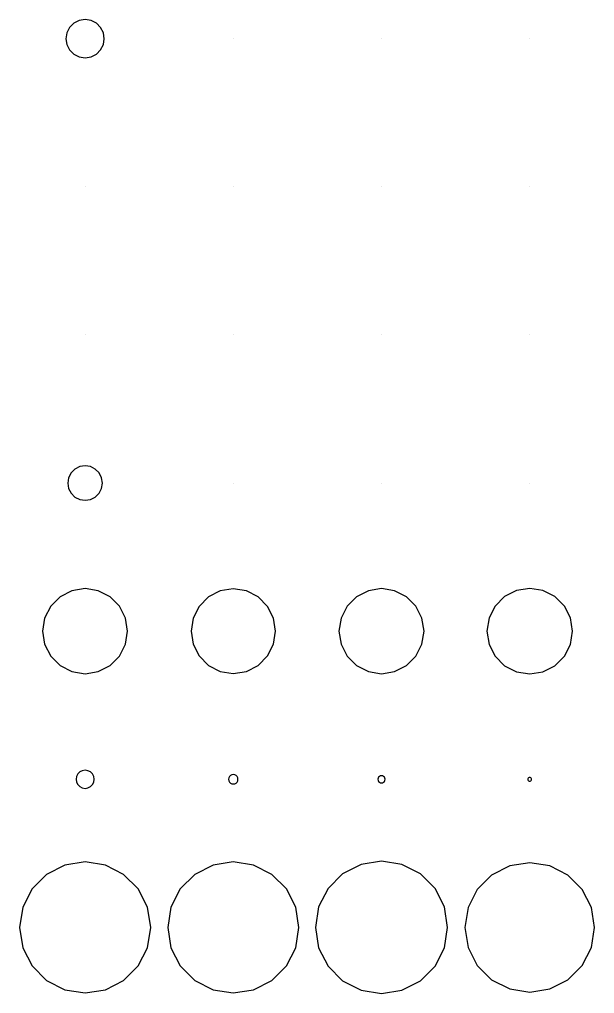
# Model space of a CAD drawing. Header units: metres. Extents: x -319 to 328, y -240 to 246.
# Drawn here: x 167 to 236.9, y -239 to -120.7 of the extents above; entities that cross this region are included whole.
import ezdxf

# ---------------------------------------------------------------- set-up
doc = ezdxf.new("R2010")
doc.units = ezdxf.units.M

msp = doc.modelspace()

# ---------------------------------------------------------------- linework, layer by layer
for p, q in [((175, -120.666664, -415.6922), (174.27896, -120.78087, -415.6922)), ((175.72104, -120.78087, -415.6922), (175, -120.666664, -415.6922)), ((173.1123, -121.6285, -415.6922), (172.78088, -122.27896, -415.6922)), ((173.62851, -121.1123, -415.6922), (173.1123, -121.6285, -415.6922)), ((174.27896, -120.78087, -415.6922), (173.62851, -121.1123, -415.6922)), ((176.37149, -121.1123, -415.6922), (175.72104, -120.78087, -415.6922)), ((176.8877, -121.6285, -415.6922), (176.37149, -121.1123, -415.6922)), ((177.21915, -122.27896, -415.6922), (176.8877, -121.6285, -415.6922)), ((172.78088, -122.27896, -415.6922), (172.66666, -123, -415.6922)), ((172.66666, -123, -415.6922), (172.78085, -123.72104, -415.6922)), ((177.33334, -123, -415.6922), (177.21915, -122.27896, -415.6922)), ((177.21915, -123.72104, -415.6922), (177.33334, -123, -415.6922)), ((193, -123, -415.6922), (193, -123, -415.6922)), ((193, -123, -415.6922), (193, -123, -415.6922)), ((193, -123, -415.6922), (193, -123, -415.6922)), ((193, -123, -415.6922), (193, -123, -415.6922)), ((193, -123, -415.6922), (193, -123, -415.6922)), ((193, -123, -415.6922), (193, -123, -415.6922)), ((193, -123, -415.6922), (193, -123, -415.6922)), ((193, -123, -415.6922), (193, -123, -415.6922)), ((193, -123, -415.6922), (193, -123, -415.6922)), ((193, -123, -415.6922), (193, -123, -415.6922)), ((193, -123, -415.6922), (193, -123, -415.6922)), ((193, -123, -415.6922), (193, -123, -415.6922)), ((193, -123, -415.6922), (193, -123, -415.6922)), ((193, -123, -415.6922), (193, -123, -415.6922)), ((193, -123, -415.6922), (193, -123, -415.6922)), ((193, -123, -415.6922), (193, -123, -415.6922)), ((193, -123, -415.6922), (193, -123, -415.6922)), ((193, -123, -415.6922), (193, -123, -415.6922)), ((193, -123, -415.6922), (193, -123, -415.6922)), ((193, -123, -415.6922), (193, -123, -415.6922)), ((211, -123, -415.6922), (211, -123, -415.6922)), ((211, -123, -415.6922), (211, -123, -415.6922)), ((211, -123, -415.6922), (211, -123, -415.6922)), ((211, -123, -415.6922), (211, -123, -415.6922)), ((211, -123, -415.6922), (211, -123, -415.6922)), ((211, -123, -415.6922), (211, -123, -415.6922)), ((211, -123, -415.6922), (211, -123, -415.6922)), ((211, -123, -415.6922), (211, -123, -415.6922)), ((211, -123, -415.6922), (211, -123, -415.6922)), ((211, -123, -415.6922), (211, -123, -415.6922)), ((211, -123, -415.6922), (211, -123, -415.6922)), ((211, -123, -415.6922), (211, -123, -415.6922)), ((211, -123, -415.6922), (211, -123, -415.6922)), ((211, -123, -415.6922), (211, -123, -415.6922)), ((211, -123, -415.6922), (211, -123, -415.6922)), ((211, -123, -415.6922), (211, -123, -415.6922)), ((211, -123, -415.6922), (211, -123, -415.6922)), ((211, -123, -415.6922), (211, -123, -415.6922)), ((211, -123, -415.6922), (211, -123, -415.6922)), ((211, -123, -415.6922), (211, -123, -415.6922)), ((229, -123, -415.6922), (229, -123, -415.6922)), ((229, -123, -415.6922), (229, -123, -415.6922)), ((229, -123, -415.6922), (229, -123, -415.6922)), ((229, -123, -415.6922), (229, -123, -415.6922)), ((229, -123, -415.6922), (229, -123, -415.6922)), ((229, -123, -415.6922), (229, -123, -415.6922)), ((229, -123, -415.6922), (229, -123, -415.6922)), ((229, -123, -415.6922), (229, -123, -415.6922)), ((229, -123, -415.6922), (229, -123, -415.6922)), ((229, -123, -415.6922), (229, -123, -415.6922)), ((229, -123, -415.6922), (229, -123, -415.6922)), ((229, -123, -415.6922), (229, -123, -415.6922)), ((229, -123, -415.6922), (229, -123, -415.6922)), ((229, -123, -415.6922), (229, -123, -415.6922)), ((229, -123, -415.6922), (229, -123, -415.6922)), ((229, -123, -415.6922), (229, -123, -415.6922)), ((229, -123, -415.6922), (229, -123, -415.6922)), ((229, -123, -415.6922), (229, -123, -415.6922)), ((229, -123, -415.6922), (229, -123, -415.6922)), ((229, -123, -415.6922), (229, -123, -415.6922)), ((172.78085, -123.72104, -415.6922), (173.1123, -124.3715, -415.6922)), ((176.8877, -124.3715, -415.6922), (177.21915, -123.72104, -415.6922)), ((173.1123, -124.3715, -415.6922), (173.62851, -124.8877, -415.6922)), ((173.62851, -124.8877, -415.6922), (174.27896, -125.21913, -415.6922)), ((174.27896, -125.21913, -415.6922), (175, -125.333336, -415.6922)), ((175, -125.333336, -415.6922), (175.72104, -125.21913, -415.6922)), ((175.72104, -125.21913, -415.6922), (176.37149, -124.8877, -415.6922)), ((176.37149, -124.8877, -415.6922), (176.8877, -124.3715, -415.6922)), ((175, -141, -415.6922), (175, -141, -415.6922)), ((175, -141, -415.6922), (175, -141, -415.6922)), ((175, -141, -415.6922), (175, -141, -415.6922)), ((175, -141, -415.6922), (175, -141, -415.6922)), ((175, -141, -415.6922), (175, -141, -415.6922)), ((175, -141, -415.6922), (175, -141, -415.6922)), ((175, -141, -415.6922), (175, -141, -415.6922)), ((175, -141, -415.6922), (175, -141, -415.6922)), ((175, -141, -415.6922), (175, -141, -415.6922)), ((175, -141, -415.6922), (175, -141, -415.6922)), ((175, -141, -415.6922), (175, -141, -415.6922)), ((175, -141, -415.6922), (175, -141, -415.6922)), ((175, -141, -415.6922), (175, -141, -415.6922)), ((175, -141, -415.6922), (175, -141, -415.6922)), ((175, -141, -415.6922), (175, -141, -415.6922)), ((175, -141, -415.6922), (175, -141, -415.6922)), ((175, -141, -415.6922), (175, -141, -415.6922)), ((175, -141, -415.6922), (175, -141, -415.6922)), ((175, -141, -415.6922), (175, -141, -415.6922)), ((175, -141, -415.6922), (175, -141, -415.6922)), ((193, -141, -415.6922), (193, -141, -415.6922)), ((193, -141, -415.6922), (193, -141, -415.6922)), ((193, -141, -415.6922), (193, -141, -415.6922)), ((193, -141, -415.6922), (193, -141, -415.6922)), ((193, -141, -415.6922), (193, -141, -415.6922)), ((193, -141, -415.6922), (193, -141, -415.6922)), ((193, -141, -415.6922), (193, -141, -415.6922)), ((193, -141, -415.6922), (193, -141, -415.6922)), ((193, -141, -415.6922), (193, -141, -415.6922)), ((193, -141, -415.6922), (193, -141, -415.6922)), ((193, -141, -415.6922), (193, -141, -415.6922)), ((193, -141, -415.6922), (193, -141, -415.6922)), ((193, -141, -415.6922), (193, -141, -415.6922)), ((193, -141, -415.6922), (193, -141, -415.6922)), ((193, -141, -415.6922), (193, -141, -415.6922)), ((193, -141, -415.6922), (193, -141, -415.6922)), ((193, -141, -415.6922), (193, -141, -415.6922)), ((193, -141, -415.6922), (193, -141, -415.6922)), ((193, -141, -415.6922), (193, -141, -415.6922)), ((193, -141, -415.6922), (193, -141, -415.6922)), ((211, -141, -415.6922), (211, -141, -415.6922)), ((211, -141, -415.6922), (211, -141, -415.6922)), ((211, -141, -415.6922), (211, -141, -415.6922)), ((211, -141, -415.6922), (211, -141, -415.6922)), ((211, -141, -415.6922), (211, -141, -415.6922)), ((211, -141, -415.6922), (211, -141, -415.6922)), ((211, -141, -415.6922), (211, -141, -415.6922)), ((211, -141, -415.6922), (211, -141, -415.6922)), ((211, -141, -415.6922), (211, -141, -415.6922)), ((211, -141, -415.6922), (211, -141, -415.6922)), ((211, -141, -415.6922), (211, -141, -415.6922)), ((211, -141, -415.6922), (211, -141, -415.6922)), ((211, -141, -415.6922), (211, -141, -415.6922)), ((211, -141, -415.6922), (211, -141, -415.6922)), ((211, -141, -415.6922), (211, -141, -415.6922)), ((211, -141, -415.6922), (211, -141, -415.6922)), ((211, -141, -415.6922), (211, -141, -415.6922)), ((211, -141, -415.6922), (211, -141, -415.6922)), ((211, -141, -415.6922), (211, -141, -415.6922)), ((211, -141, -415.6922), (211, -141, -415.6922)), ((229, -141, -415.6922), (229, -141, -415.6922)), ((229, -141, -415.6922), (229, -141, -415.6922)), ((229, -141, -415.6922), (229, -141, -415.6922)), ((229, -141, -415.6922), (229, -141, -415.6922)), ((229, -141, -415.6922), (229, -141, -415.6922)), ((229, -141, -415.6922), (229, -141, -415.6922)), ((229, -141, -415.6922), (229, -141, -415.6922)), ((229, -141, -415.6922), (229, -141, -415.6922)), ((229, -141, -415.6922), (229, -141, -415.6922)), ((229, -141, -415.6922), (229, -141, -415.6922)), ((229, -141, -415.6922), (229, -141, -415.6922)), ((229, -141, -415.6922), (229, -141, -415.6922)), ((229, -141, -415.6922), (229, -141, -415.6922)), ((229, -141, -415.6922), (229, -141, -415.6922)), ((229, -141, -415.6922), (229, -141, -415.6922)), ((229, -141, -415.6922), (229, -141, -415.6922)), ((229, -141, -415.6922), (229, -141, -415.6922)), ((229, -141, -415.6922), (229, -141, -415.6922)), ((229, -141, -415.6922), (229, -141, -415.6922)), ((229, -141, -415.6922), (229, -141, -415.6922)), ((175, -159, -415.6922), (175, -159, -415.6922)), ((175, -159, -415.6922), (175, -159, -415.6922)), ((175, -159, -415.6922), (175, -159, -415.6922)), ((175, -159, -415.6922), (175, -159, -415.6922)), ((175, -159, -415.6922), (175, -159, -415.6922)), ((175, -159, -415.6922), (175, -159, -415.6922)), ((175, -159, -415.6922), (175, -159, -415.6922)), ((175, -159, -415.6922), (175, -159, -415.6922)), ((175, -159, -415.6922), (175, -159, -415.6922)), ((175, -159, -415.6922), (175, -159, -415.6922)), ((175, -159, -415.6922), (175, -159, -415.6922)), ((175, -159, -415.6922), (175, -159, -415.6922)), ((175, -159, -415.6922), (175, -159, -415.6922)), ((175, -159, -415.6922), (175, -159, -415.6922)), ((175, -159, -415.6922), (175, -159, -415.6922)), ((175, -159, -415.6922), (175, -159, -415.6922)), ((175, -159, -415.6922), (175, -159, -415.6922)), ((175, -159, -415.6922), (175, -159, -415.6922)), ((175, -159, -415.6922), (175, -159, -415.6922)), ((175, -159, -415.6922), (175, -159, -415.6922)), ((193, -159, -415.6922), (193, -159, -415.6922)), ((193, -159, -415.6922), (193, -159, -415.6922)), ((193, -159, -415.6922), (193, -159, -415.6922)), ((193, -159, -415.6922), (193, -159, -415.6922)), ((193, -159, -415.6922), (193, -159, -415.6922)), ((193, -159, -415.6922), (193, -159, -415.6922)), ((193, -159, -415.6922), (193, -159, -415.6922)), ((193, -159, -415.6922), (193, -159, -415.6922)), ((193, -159, -415.6922), (193, -159, -415.6922)), ((193, -159, -415.6922), (193, -159, -415.6922)), ((193, -159, -415.6922), (193, -159, -415.6922)), ((193, -159, -415.6922), (193, -159, -415.6922)), ((193, -159, -415.6922), (193, -159, -415.6922)), ((193, -159, -415.6922), (193, -159, -415.6922)), ((193, -159, -415.6922), (193, -159, -415.6922)), ((193, -159, -415.6922), (193, -159, -415.6922)), ((193, -159, -415.6922), (193, -159, -415.6922)), ((193, -159, -415.6922), (193, -159, -415.6922)), ((193, -159, -415.6922), (193, -159, -415.6922)), ((193, -159, -415.6922), (193, -159, -415.6922)), ((211, -159, -415.6922), (211, -159, -415.6922)), ((211, -159, -415.6922), (211, -159, -415.6922)), ((211, -159, -415.6922), (211, -159, -415.6922)), ((211, -159, -415.6922), (211, -159, -415.6922)), ((211, -159, -415.6922), (211, -159, -415.6922)), ((211, -159, -415.6922), (211, -159, -415.6922)), ((211, -159, -415.6922), (211, -159, -415.6922)), ((211, -159, -415.6922), (211, -159, -415.6922)), ((211, -159, -415.6922), (211, -159, -415.6922)), ((211, -159, -415.6922), (211, -159, -415.6922)), ((211, -159, -415.6922), (211, -159, -415.6922)), ((211, -159, -415.6922), (211, -159, -415.6922)), ((211, -159, -415.6922), (211, -159, -415.6922)), ((211, -159, -415.6922), (211, -159, -415.6922)), ((211, -159, -415.6922), (211, -159, -415.6922)), ((211, -159, -415.6922), (211, -159, -415.6922)), ((211, -159, -415.6922), (211, -159, -415.6922)), ((211, -159, -415.6922), (211, -159, -415.6922)), ((211, -159, -415.6922), (211, -159, -415.6922)), ((211, -159, -415.6922), (211, -159, -415.6922)), ((229, -159, -415.6922), (229, -159, -415.6922)), ((229, -159, -415.6922), (229, -159, -415.6922)), ((229, -159, -415.6922), (229, -159, -415.6922)), ((229, -159, -415.6922), (229, -159, -415.6922)), ((229, -159, -415.6922), (229, -159, -415.6922)), ((229, -159, -415.6922), (229, -159, -415.6922)), ((229, -159, -415.6922), (229, -159, -415.6922)), ((229, -159, -415.6922), (229, -159, -415.6922)), ((229, -159, -415.6922), (229, -159, -415.6922)), ((229, -159, -415.6922), (229, -159, -415.6922)), ((229, -159, -415.6922), (229, -159, -415.6922)), ((229, -159, -415.6922), (229, -159, -415.6922)), ((229, -159, -415.6922), (229, -159, -415.6922)), ((229, -159, -415.6922), (229, -159, -415.6922)), ((229, -159, -415.6922), (229, -159, -415.6922)), ((229, -159, -415.6922), (229, -159, -415.6922)), ((229, -159, -415.6922), (229, -159, -415.6922)), ((229, -159, -415.6922), (229, -159, -415.6922)), ((229, -159, -415.6922), (229, -159, -415.6922)), ((229, -159, -415.6922), (229, -159, -415.6922)), ((174.35107, -175.00278, -415.6922), (173.76566, -175.30106, -415.6922)), ((175, -174.9, -415.6922), (174.35107, -175.00278, -415.6922)), ((175.64893, -175.00278, -415.6922), (175, -174.9, -415.6922)), ((176.23434, -175.30106, -415.6922), (175.64893, -175.00278, -415.6922)), ((173.00278, -176.35106, -415.6922), (172.9, -177, -415.6922)), ((173.30106, -175.76566, -415.6922), (173.00278, -176.35106, -415.6922)), ((173.76566, -175.30106, -415.6922), (173.30106, -175.76566, -415.6922)), ((176.69894, -175.76566, -415.6922), (176.23434, -175.30106, -415.6922)), ((176.99722, -176.35106, -415.6922), (176.69894, -175.76566, -415.6922)), ((177.1, -177, -415.6922), (176.99722, -176.35106, -415.6922)), ((172.9, -177, -415.6922), (173.00278, -177.64894, -415.6922)), ((176.99722, -177.64894, -415.6922), (177.1, -177, -415.6922)), ((193, -177, -415.6922), (193, -177, -415.6922)), ((193, -177, -415.6922), (193, -177, -415.6922)), ((193, -177, -415.6922), (193, -177, -415.6922)), ((193, -177, -415.6922), (193, -177, -415.6922)), ((193, -177, -415.6922), (193, -177, -415.6922)), ((193, -177, -415.6922), (193, -177, -415.6922)), ((193, -177, -415.6922), (193, -177, -415.6922)), ((193, -177, -415.6922), (193, -177, -415.6922)), ((193, -177, -415.6922), (193, -177, -415.6922)), ((193, -177, -415.6922), (193, -177, -415.6922)), ((193, -177, -415.6922), (193, -177, -415.6922)), ((193, -177, -415.6922), (193, -177, -415.6922)), ((193, -177, -415.6922), (193, -177, -415.6922)), ((193, -177, -415.6922), (193, -177, -415.6922)), ((193, -177, -415.6922), (193, -177, -415.6922)), ((193, -177, -415.6922), (193, -177, -415.6922)), ((193, -177, -415.6922), (193, -177, -415.6922)), ((193, -177, -415.6922), (193, -177, -415.6922)), ((193, -177, -415.6922), (193, -177, -415.6922)), ((193, -177, -415.6922), (193, -177, -415.6922)), ((211, -177, -415.6922), (211, -177, -415.6922)), ((211, -177, -415.6922), (211, -177, -415.6922)), ((211, -177, -415.6922), (211, -177, -415.6922)), ((211, -177, -415.6922), (211, -177, -415.6922)), ((211, -177, -415.6922), (211, -177, -415.6922)), ((211, -177, -415.6922), (211, -177, -415.6922)), ((211, -177, -415.6922), (211, -177, -415.6922)), ((211, -177, -415.6922), (211, -177, -415.6922)), ((211, -177, -415.6922), (211, -177, -415.6922)), ((211, -177, -415.6922), (211, -177, -415.6922)), ((211, -177, -415.6922), (211, -177, -415.6922)), ((211, -177, -415.6922), (211, -177, -415.6922)), ((211, -177, -415.6922), (211, -177, -415.6922)), ((211, -177, -415.6922), (211, -177, -415.6922)), ((211, -177, -415.6922), (211, -177, -415.6922)), ((211, -177, -415.6922), (211, -177, -415.6922)), ((211, -177, -415.6922), (211, -177, -415.6922)), ((211, -177, -415.6922), (211, -177, -415.6922)), ((211, -177, -415.6922), (211, -177, -415.6922)), ((211, -177, -415.6922), (211, -177, -415.6922)), ((229, -177, -415.6922), (229, -177, -415.6922)), ((229, -177, -415.6922), (229, -177, -415.6922)), ((229, -177, -415.6922), (229, -177, -415.6922)), ((229, -177, -415.6922), (229, -177, -415.6922)), ((229, -177, -415.6922), (229, -177, -415.6922)), ((229, -177, -415.6922), (229, -177, -415.6922)), ((229, -177, -415.6922), (229, -177, -415.6922)), ((229, -177, -415.6922), (229, -177, -415.6922)), ((229, -177, -415.6922), (229, -177, -415.6922)), ((229, -177, -415.6922), (229, -177, -415.6922)), ((229, -177, -415.6922), (229, -177, -415.6922)), ((229, -177, -415.6922), (229, -177, -415.6922)), ((229, -177, -415.6922), (229, -177, -415.6922)), ((229, -177, -415.6922), (229, -177, -415.6922)), ((229, -177, -415.6922), (229, -177, -415.6922)), ((229, -177, -415.6922), (229, -177, -415.6922)), ((229, -177, -415.6922), (229, -177, -415.6922)), ((229, -177, -415.6922), (229, -177, -415.6922)), ((229, -177, -415.6922), (229, -177, -415.6922)), ((229, -177, -415.6922), (229, -177, -415.6922)), ((173.00278, -177.64894, -415.6922), (173.30106, -178.23434, -415.6922)), ((173.30106, -178.23434, -415.6922), (173.76566, -178.69894, -415.6922)), ((173.76566, -178.69894, -415.6922), (174.35107, -178.99722, -415.6922)), ((175.64893, -178.99722, -415.6922), (176.23434, -178.69894, -415.6922)), ((176.23434, -178.69894, -415.6922), (176.69894, -178.23434, -415.6922)), ((176.69894, -178.23434, -415.6922), (176.99722, -177.64894, -415.6922)), ((174.35107, -178.99722, -415.6922), (175, -179.1, -415.6922)), ((175, -179.1, -415.6922), (175.64893, -178.99722, -415.6922)), ((173.40341, -190.08621, -415.6922), (171.9631, -190.82008, -415.6922)), ((175, -189.83333, -415.6922), (173.40341, -190.08621, -415.6922)), ((176.59659, -190.08621, -415.6922), (175, -189.83333, -415.6922)), ((178.0369, -190.82008, -415.6922), (176.59659, -190.08621, -415.6922)), ((191.41373, -190.1179, -415.6922), (189.9827, -190.84705, -415.6922)), ((193, -189.86667, -415.6922), (191.41373, -190.1179, -415.6922)), ((194.5863, -190.1179, -415.6922), (193, -189.86667, -415.6922)), ((196.01727, -190.84705, -415.6922), (194.5863, -190.1179, -415.6922)), ((209.40344, -190.08621, -415.6922), (207.96313, -190.82008, -415.6922)), ((211, -189.83333, -415.6922), (209.40344, -190.08621, -415.6922)), ((212.59656, -190.08621, -415.6922), (211, -189.83333, -415.6922)), ((214.03687, -190.82008, -415.6922), (212.59656, -190.08621, -415.6922)), ((227.39313, -190.0545, -415.6922), (225.94354, -190.79312, -415.6922)), ((229, -189.8, -415.6922), (227.39313, -190.0545, -415.6922)), ((230.60687, -190.0545, -415.6922), (229, -189.8, -415.6922)), ((232.05646, -190.79312, -415.6922), (230.60687, -190.0545, -415.6922)), ((171.9631, -190.82008, -415.6922), (170.82007, -191.9631, -415.6922)), ((179.17993, -191.9631, -415.6922), (178.0369, -190.82008, -415.6922)), ((189.9827, -190.84705, -415.6922), (188.84705, -191.9827, -415.6922)), ((197.15295, -191.9827, -415.6922), (196.01727, -190.84705, -415.6922)), ((207.96313, -190.82008, -415.6922), (206.82007, -191.9631, -415.6922)), ((215.17993, -191.9631, -415.6922), (214.03687, -190.82008, -415.6922)), ((225.94354, -190.79312, -415.6922), (224.79309, -191.94351, -415.6922)), ((233.20691, -191.94351, -415.6922), (232.05646, -190.79312, -415.6922)), ((170.82007, -191.9631, -415.6922), (170.08621, -193.40341, -415.6922)), ((179.91379, -193.40341, -415.6922), (179.17993, -191.9631, -415.6922)), ((188.84705, -191.9827, -415.6922), (188.11792, -193.41371, -415.6922)), ((197.88208, -193.41371, -415.6922), (197.15295, -191.9827, -415.6922)), ((206.82007, -191.9631, -415.6922), (206.08618, -193.40341, -415.6922)), ((215.91382, -193.40341, -415.6922), (215.17993, -191.9631, -415.6922)), ((224.79309, -191.94351, -415.6922), (224.0545, -193.39311, -415.6922)), ((233.9455, -193.39311, -415.6922), (233.20691, -191.94351, -415.6922)), ((170.08621, -193.40341, -415.6922), (169.83334, -195, -415.6922)), ((180.16666, -195, -415.6922), (179.91379, -193.40341, -415.6922)), ((188.11792, -193.41371, -415.6922), (187.86667, -195, -415.6922)), ((198.13336, -195, -415.6922), (197.88208, -193.41371, -415.6922)), ((206.08618, -193.40341, -415.6922), (205.83331, -195, -415.6922)), ((216.16669, -195, -415.6922), (215.91382, -193.40341, -415.6922)), ((224.0545, -193.39311, -415.6922), (223.79999, -195, -415.6922)), ((234.20001, -195, -415.6922), (233.9455, -193.39311, -415.6922)), ((169.83334, -195, -415.6922), (170.08621, -196.59659, -415.6922)), ((179.91379, -196.59659, -415.6922), (180.16666, -195, -415.6922)), ((187.86667, -195, -415.6922), (188.11792, -196.58629, -415.6922)), ((197.88208, -196.58629, -415.6922), (198.13336, -195, -415.6922)), ((205.83331, -195, -415.6922), (206.08618, -196.59659, -415.6922)), ((215.91382, -196.59659, -415.6922), (216.16669, -195, -415.6922)), ((223.79999, -195, -415.6922), (224.0545, -196.60689, -415.6922)), ((233.9455, -196.60689, -415.6922), (234.20001, -195, -415.6922)), ((170.08621, -196.59659, -415.6922), (170.82007, -198.0369, -415.6922)), ((179.17993, -198.0369, -415.6922), (179.91379, -196.59659, -415.6922)), ((188.11792, -196.58629, -415.6922), (188.84705, -198.0173, -415.6922)), ((197.15295, -198.0173, -415.6922), (197.88208, -196.58629, -415.6922)), ((206.08618, -196.59659, -415.6922), (206.82007, -198.0369, -415.6922)), ((215.17993, -198.0369, -415.6922), (215.91382, -196.59659, -415.6922)), ((224.0545, -196.60689, -415.6922), (224.79309, -198.05649, -415.6922)), ((233.20691, -198.05649, -415.6922), (233.9455, -196.60689, -415.6922)), ((170.82007, -198.0369, -415.6922), (171.9631, -199.17992, -415.6922)), ((178.0369, -199.17992, -415.6922), (179.17993, -198.0369, -415.6922)), ((188.84705, -198.0173, -415.6922), (189.9827, -199.15295, -415.6922)), ((196.01727, -199.15295, -415.6922), (197.15295, -198.0173, -415.6922)), ((206.82007, -198.0369, -415.6922), (207.96313, -199.17992, -415.6922)), ((214.03687, -199.17992, -415.6922), (215.17993, -198.0369, -415.6922)), ((224.79309, -198.05649, -415.6922), (225.94354, -199.20688, -415.6922)), ((232.05646, -199.2069, -415.6922), (233.20691, -198.05649, -415.6922)), ((171.9631, -199.17992, -415.6922), (173.40341, -199.91379, -415.6922)), ((173.40341, -199.91379, -415.6922), (175, -200.16667, -415.6922)), ((175, -200.16667, -415.6922), (176.59659, -199.91379, -415.6922)), ((176.59659, -199.91379, -415.6922), (178.0369, -199.17992, -415.6922)), ((189.9827, -199.15295, -415.6922), (191.41373, -199.88208, -415.6922)), ((191.41373, -199.88208, -415.6922), (193, -200.13333, -415.6922)), ((193, -200.13333, -415.6922), (194.5863, -199.88208, -415.6922)), ((194.5863, -199.88208, -415.6922), (196.01727, -199.15295, -415.6922)), ((207.96313, -199.17992, -415.6922), (209.40338, -199.91379, -415.6922)), ((209.40338, -199.91379, -415.6922), (211, -200.16667, -415.6922)), ((211, -200.16667, -415.6922), (212.59662, -199.91379, -415.6922)), ((212.59662, -199.91379, -415.6922), (214.03687, -199.17992, -415.6922)), ((225.94354, -199.20688, -415.6922), (227.39313, -199.9455, -415.6922)), ((227.39313, -199.9455, -415.6922), (229, -200.2, -415.6922)), ((229, -200.2, -415.6922), (230.60687, -199.9455, -415.6922)), ((230.60687, -199.9455, -415.6922), (232.05646, -199.2069, -415.6922)), ((173.95383, -212.66008, -415.6922), (173.9, -213, -415.6922)), ((173.9, -213, -415.6922), (173.95383, -213.33992, -415.6922)), ((174.11008, -212.35344, -415.6922), (173.95383, -212.66008, -415.6922)), ((174.35342, -212.11008, -415.6922), (174.11008, -212.35344, -415.6922)), ((174.6601, -211.95384, -415.6922), (174.35342, -212.11008, -415.6922)), ((175, -211.9, -415.6922), (174.6601, -211.95384, -415.6922)), ((175.3399, -211.95384, -415.6922), (175, -211.9, -415.6922)), ((175.64658, -212.11008, -415.6922), (175.3399, -211.95384, -415.6922)), ((175.88992, -212.35344, -415.6922), (175.64658, -212.11008, -415.6922)), ((176.04617, -212.66008, -415.6922), (175.88992, -212.35344, -415.6922)), ((176.1, -213, -415.6922), (176.04617, -212.66008, -415.6922)), ((176.04617, -213.33992, -415.6922), (176.1, -213, -415.6922)), ((192.46106, -212.82489, -415.6922), (192.43335, -213, -415.6922)), ((192.43335, -213, -415.6922), (192.46106, -213.17511, -415.6922)), ((192.54156, -212.66692, -415.6922), (192.46106, -212.82489, -415.6922)), ((192.66693, -212.54156, -415.6922), (192.54156, -212.66692, -415.6922)), ((192.82489, -212.46106, -415.6922), (192.66693, -212.54156, -415.6922)), ((193, -212.43333, -415.6922), (192.82489, -212.46106, -415.6922)), ((193.17511, -212.46106, -415.6922), (193, -212.43333, -415.6922)), ((193.33307, -212.54156, -415.6922), (193.17511, -212.46106, -415.6922)), ((193.45844, -212.66692, -415.6922), (193.33307, -212.54156, -415.6922)), ((193.53894, -212.82489, -415.6922), (193.45844, -212.66692, -415.6922)), ((193.56665, -213, -415.6922), (193.53894, -212.82489, -415.6922)), ((193.53894, -213.17511, -415.6922), (193.56665, -213, -415.6922)), ((210.58789, -212.86609, -415.6922), (210.56665, -213, -415.6922)), ((210.56665, -213, -415.6922), (210.58789, -213.13391, -415.6922)), ((210.64941, -212.7453, -415.6922), (210.58789, -212.86609, -415.6922)), ((210.7453, -212.64943, -415.6922), (210.64941, -212.7453, -415.6922)), ((210.86609, -212.58788, -415.6922), (210.7453, -212.64943, -415.6922)), ((211, -212.56667, -415.6922), (210.86609, -212.58788, -415.6922)), ((211.13391, -212.58788, -415.6922), (211, -212.56667, -415.6922)), ((211.2547, -212.64943, -415.6922), (211.13391, -212.58788, -415.6922)), ((211.35059, -212.7453, -415.6922), (211.2547, -212.64943, -415.6922)), ((211.41211, -212.86609, -415.6922), (211.35059, -212.7453, -415.6922)), ((211.43335, -213, -415.6922), (211.41211, -212.86609, -415.6922)), ((211.41211, -213.13391, -415.6922), (211.43335, -213, -415.6922)), ((228.77808, -212.9279, -415.6922), (228.76666, -213, -415.6922)), ((228.76666, -213, -415.6922), (228.77808, -213.0721, -415.6922)), ((228.81122, -212.86285, -415.6922), (228.77808, -212.9279, -415.6922)), ((228.86285, -212.81123, -415.6922), (228.81122, -212.86285, -415.6922)), ((228.92792, -212.77809, -415.6922), (228.86285, -212.81123, -415.6922)), ((229, -212.76666, -415.6922), (228.92792, -212.77809, -415.6922)), ((229.07208, -212.77809, -415.6922), (229, -212.76666, -415.6922)), ((229.13715, -212.81123, -415.6922), (229.07208, -212.77809, -415.6922)), ((229.18878, -212.86285, -415.6922), (229.13715, -212.81123, -415.6922)), ((229.22192, -212.9279, -415.6922), (229.18878, -212.86285, -415.6922)), ((229.23334, -213, -415.6922), (229.22192, -212.9279, -415.6922)), ((229.22192, -213.0721, -415.6922), (229.23334, -213, -415.6922)), ((173.95383, -213.33992, -415.6922), (174.11008, -213.64656, -415.6922)), ((174.11008, -213.64656, -415.6922), (174.35342, -213.88992, -415.6922)), ((174.35342, -213.88992, -415.6922), (174.6601, -214.04616, -415.6922)), ((174.6601, -214.04616, -415.6922), (175, -214.1, -415.6922)), ((175, -214.1, -415.6922), (175.3399, -214.04616, -415.6922)), ((175.3399, -214.04616, -415.6922), (175.64658, -213.88992, -415.6922)), ((175.64658, -213.88992, -415.6922), (175.88992, -213.64656, -415.6922)), ((175.88992, -213.64656, -415.6922), (176.04617, -213.33992, -415.6922)), ((192.46106, -213.17511, -415.6922), (192.54156, -213.33308, -415.6922)), ((192.54156, -213.33308, -415.6922), (192.66693, -213.45844, -415.6922)), ((192.66693, -213.45844, -415.6922), (192.82489, -213.53894, -415.6922)), ((192.82489, -213.53894, -415.6922), (193, -213.56667, -415.6922)), ((193, -213.56667, -415.6922), (193.17511, -213.53894, -415.6922)), ((193.17511, -213.53894, -415.6922), (193.33307, -213.45844, -415.6922)), ((193.33307, -213.45844, -415.6922), (193.45844, -213.33308, -415.6922)), ((193.45844, -213.33308, -415.6922), (193.53894, -213.17511, -415.6922)), ((210.58789, -213.13391, -415.6922), (210.64941, -213.2547, -415.6922)), ((210.64941, -213.2547, -415.6922), (210.7453, -213.35057, -415.6922)), ((210.7453, -213.35057, -415.6922), (210.86609, -213.41212, -415.6922)), ((210.86609, -213.41212, -415.6922), (211, -213.43333, -415.6922)), ((211, -213.43333, -415.6922), (211.13391, -213.41212, -415.6922)), ((211.13391, -213.41212, -415.6922), (211.2547, -213.35057, -415.6922)), ((211.2547, -213.35057, -415.6922), (211.35059, -213.2547, -415.6922)), ((211.35059, -213.2547, -415.6922), (211.41211, -213.13391, -415.6922)), ((228.77808, -213.0721, -415.6922), (228.81122, -213.13715, -415.6922)), ((228.81122, -213.13715, -415.6922), (228.86285, -213.18877, -415.6922)), ((228.86285, -213.18877, -415.6922), (228.92792, -213.22191, -415.6922)), ((228.92792, -213.22191, -415.6922), (229, -213.23334, -415.6922)), ((229, -213.23334, -415.6922), (229.07208, -213.22191, -415.6922)), ((229.07208, -213.22191, -415.6922), (229.13715, -213.18877, -415.6922)), ((229.13715, -213.18877, -415.6922), (229.18878, -213.13715, -415.6922)), ((229.18878, -213.13715, -415.6922), (229.22192, -213.0721, -415.6922)), ((172.53818, -223.42325, -415.6922), (170.31732, -224.55482, -415.6922)), ((175, -223.03333, -415.6922), (172.53818, -223.42325, -415.6922)), ((177.46182, -223.42325, -415.6922), (175, -223.03333, -415.6922)), ((179.68268, -224.55482, -415.6922), (177.46182, -223.42325, -415.6922)), ((190.53818, -223.42325, -415.6922), (188.31732, -224.55482, -415.6922)), ((193, -223.03333, -415.6922), (190.53818, -223.42325, -415.6922)), ((195.46185, -223.42325, -415.6922), (193, -223.03333, -415.6922)), ((197.68268, -224.55482, -415.6922), (195.46185, -223.42325, -415.6922)), ((208.51758, -223.35985, -415.6922), (206.27814, -224.5009, -415.6922)), ((211, -222.96667, -415.6922), (208.51758, -223.35985, -415.6922)), ((213.48242, -223.35985, -415.6922), (211, -222.96667, -415.6922)), ((215.72186, -224.5009, -415.6922), (213.48242, -223.35985, -415.6922)), ((226.56909, -223.51836, -415.6922), (224.3761, -224.63573, -415.6922)), ((229, -223.13333, -415.6922), (226.56909, -223.51836, -415.6922)), ((231.43091, -223.51836, -415.6922), (229, -223.13333, -415.6922)), ((233.6239, -224.63573, -415.6922), (231.43091, -223.51836, -415.6922)), ((170.31732, -224.55482, -415.6922), (168.55484, -226.3173, -415.6922)), ((181.44516, -226.3173, -415.6922), (179.68268, -224.55482, -415.6922)), ((188.31732, -224.55482, -415.6922), (186.55484, -226.3173, -415.6922)), ((199.44519, -226.3173, -415.6922), (197.68268, -224.55482, -415.6922)), ((206.27814, -224.5009, -415.6922), (204.50092, -226.27812, -415.6922)), ((217.49908, -226.27812, -415.6922), (215.72186, -224.5009, -415.6922)), ((224.3761, -224.63573, -415.6922), (222.63574, -226.37608, -415.6922)), ((235.36426, -226.37608, -415.6922), (233.6239, -224.63573, -415.6922)), ((168.55484, -226.3173, -415.6922), (167.42325, -228.53816, -415.6922)), ((182.57675, -228.53816, -415.6922), (181.44516, -226.3173, -415.6922)), ((186.55484, -226.3173, -415.6922), (185.42325, -228.53816, -415.6922)), ((200.57672, -228.53816, -415.6922), (199.44519, -226.3173, -415.6922)), ((204.50092, -226.27812, -415.6922), (203.35986, -228.51756, -415.6922)), ((218.64014, -228.51756, -415.6922), (217.49908, -226.27812, -415.6922)), ((222.63574, -226.37608, -415.6922), (221.51837, -228.56906, -415.6922)), ((236.48163, -228.56906, -415.6922), (235.36426, -226.37608, -415.6922)), ((167.42325, -228.53816, -415.6922), (167.03333, -231, -415.6922)), ((182.96667, -231, -415.6922), (182.57675, -228.53816, -415.6922)), ((185.42325, -228.53816, -415.6922), (185.03333, -231, -415.6922)), ((200.96667, -231, -415.6922), (200.57672, -228.53816, -415.6922)), ((203.35986, -228.51756, -415.6922), (202.96667, -231, -415.6922)), ((219.03333, -231, -415.6922), (218.64014, -228.51756, -415.6922)), ((221.51837, -228.56906, -415.6922), (221.13336, -231, -415.6922)), ((236.86664, -231, -415.6922), (236.48163, -228.56906, -415.6922)), ((167.03333, -231, -415.6922), (167.42325, -233.46184, -415.6922)), ((182.57675, -233.46184, -415.6922), (182.96667, -231, -415.6922)), ((185.03333, -231, -415.6922), (185.42325, -233.46184, -415.6922)), ((200.57672, -233.46184, -415.6922), (200.96667, -231, -415.6922)), ((202.96667, -231, -415.6922), (203.35986, -233.48244, -415.6922)), ((218.64014, -233.48244, -415.6922), (219.03333, -231, -415.6922)), ((221.13336, -231, -415.6922), (221.51837, -233.43094, -415.6922)), ((236.48163, -233.43094, -415.6922), (236.86664, -231, -415.6922)), ((167.42325, -233.46184, -415.6922), (168.55484, -235.6827, -415.6922)), ((181.44516, -235.6827, -415.6922), (182.57675, -233.46184, -415.6922)), ((185.42325, -233.46184, -415.6922), (186.55484, -235.6827, -415.6922)), ((199.44519, -235.6827, -415.6922), (200.57672, -233.46184, -415.6922)), ((203.35986, -233.48244, -415.6922), (204.50092, -235.72188, -415.6922)), ((217.49908, -235.72188, -415.6922), (218.64014, -233.48244, -415.6922)), ((221.51837, -233.43094, -415.6922), (222.63574, -235.62392, -415.6922)), ((235.36426, -235.62392, -415.6922), (236.48163, -233.43094, -415.6922)), ((168.55484, -235.6827, -415.6922), (170.31732, -237.44516, -415.6922)), ((179.68268, -237.44518, -415.6922), (181.44516, -235.6827, -415.6922)), ((186.55484, -235.6827, -415.6922), (188.31732, -237.44516, -415.6922)), ((197.68268, -237.44518, -415.6922), (199.44519, -235.6827, -415.6922)), ((204.50092, -235.72188, -415.6922), (206.27814, -237.4991, -415.6922)), ((215.72186, -237.4991, -415.6922), (217.49908, -235.72188, -415.6922)), ((222.63574, -235.62392, -415.6922), (224.3761, -237.36427, -415.6922)), ((233.6239, -237.36427, -415.6922), (235.36426, -235.62392, -415.6922)), ((170.31732, -237.44516, -415.6922), (172.53818, -238.57675, -415.6922)), ((177.46182, -238.57675, -415.6922), (179.68268, -237.44518, -415.6922)), ((188.31732, -237.44516, -415.6922), (190.53818, -238.57675, -415.6922)), ((195.46185, -238.57675, -415.6922), (197.68268, -237.44518, -415.6922)), ((206.27814, -237.4991, -415.6922), (208.51758, -238.64015, -415.6922)), ((213.48242, -238.64015, -415.6922), (215.72186, -237.4991, -415.6922)), ((224.3761, -237.36427, -415.6922), (226.56909, -238.48164, -415.6922)), ((231.43091, -238.48164, -415.6922), (233.6239, -237.36427, -415.6922)), ((172.53818, -238.57675, -415.6922), (175, -238.96666, -415.6922)), ((175, -238.96666, -415.6922), (177.46182, -238.57675, -415.6922)), ((190.53818, -238.57675, -415.6922), (193, -238.96666, -415.6922)), ((193, -238.96666, -415.6922), (195.46185, -238.57675, -415.6922)), ((208.51758, -238.64015, -415.6922), (211, -239.03334, -415.6922)), ((211, -239.03334, -415.6922), (213.48242, -238.64015, -415.6922)), ((226.56909, -238.48164, -415.6922), (229, -238.86667, -415.6922)), ((229, -238.86667, -415.6922), (231.43091, -238.48164, -415.6922))]:
    msp.add_line(p, q)

doc.saveas('drawing.dxf')
